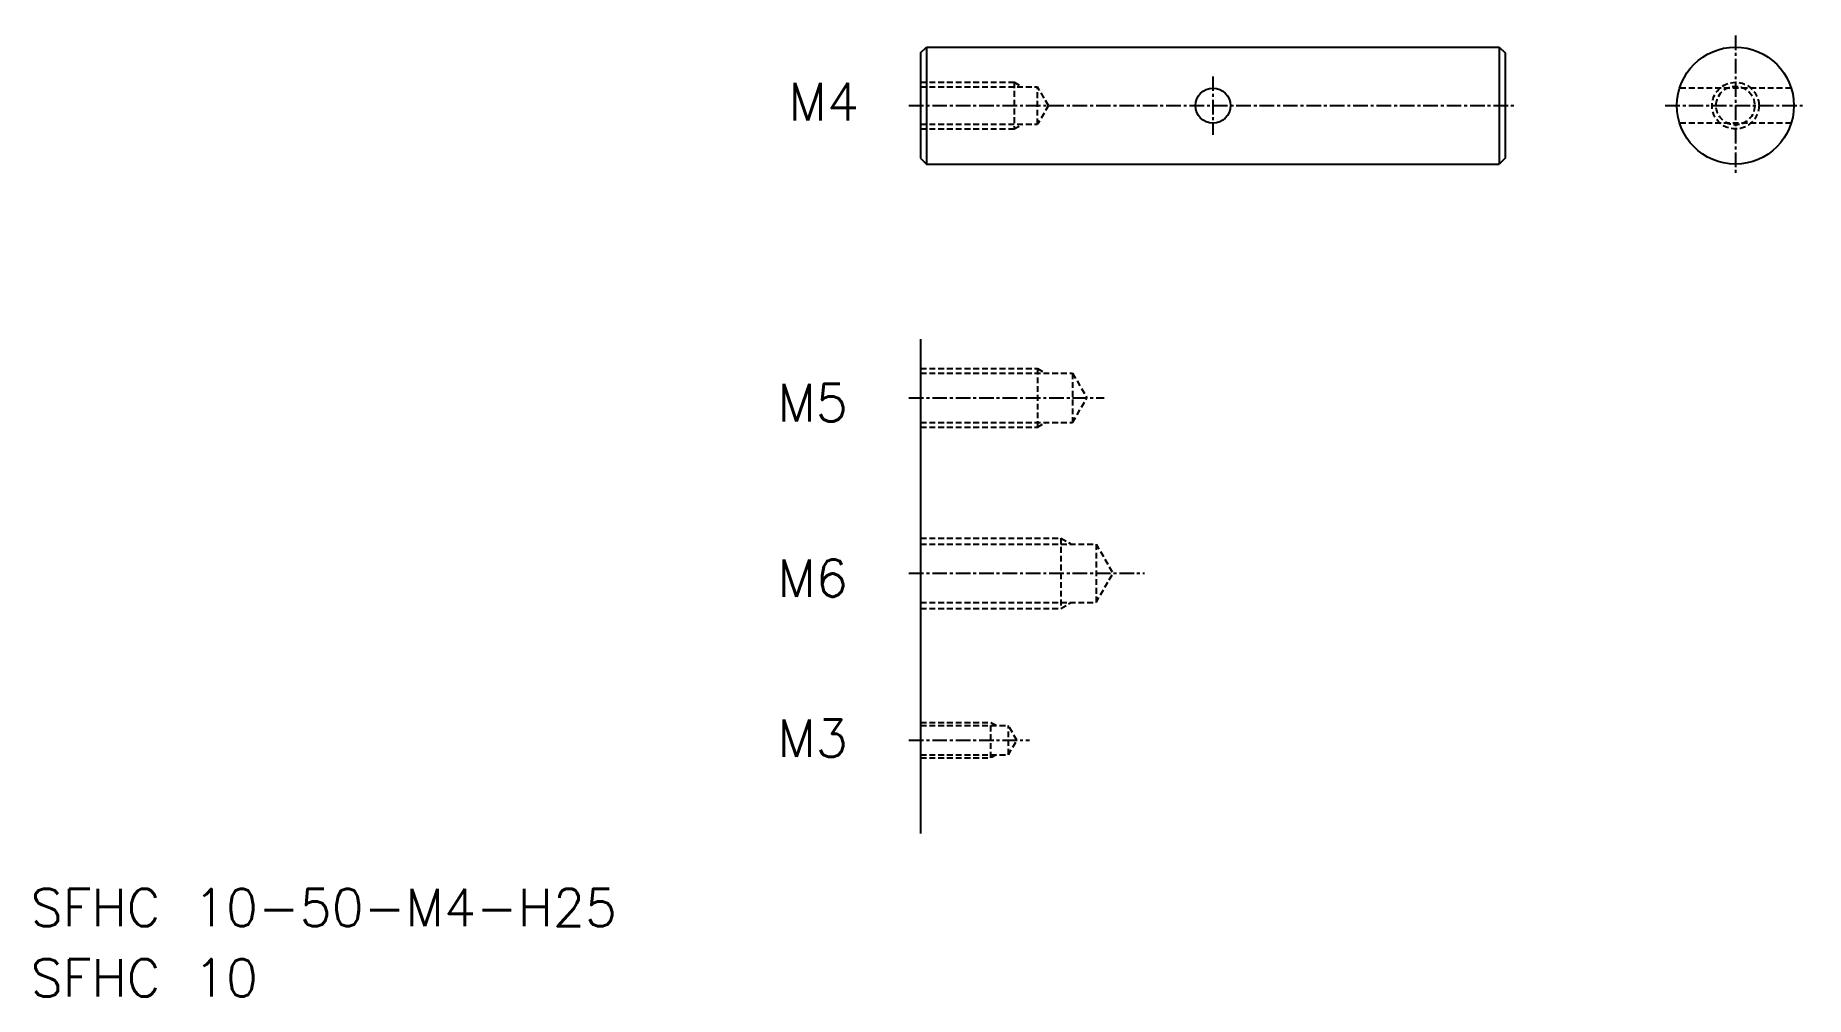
# Model space of a CAD drawing. Extents: x 280 to 431, y -178 to -95.
import ezdxf

# ---------------------------------------------------------------- set-up
doc = ezdxf.new("R2010")
doc.units = 0
doc.linetypes.add('CENTER', pattern=[2, 1.25, -0.25, 0.25, -0.25])
doc.linetypes.add('DASHED', pattern=[0.75, 0.5, -0.25])
doc.layers.get('0').update_dxf_attribs({"linetype": 'CONTINUOUS'})
doc.layers.add('CENTER', color=1, linetype='CENTER')
doc.styles.get("Standard").update_dxf_attribs({"font": 'txt.shx'})

msp = doc.modelspace()

# ---------------------------------------------------------------- linework, layer by layer
at = {"color": 7, "linetype": 'CONTINUOUS'}
for p, q in [((355.43, -96.84), (355.93, -96.34)), ((355.43, -96.84), (355.43, -105.84)), ((355.93, -96.34), (404.93, -96.34)), ((355.93, -96.34), (355.93, -106.34)), ((404.93, -96.34), (404.93, -106.34)), ((404.93, -96.34), (405.43, -96.84)), ((405.43, -96.84), (405.43, -105.84)), ((355.43, -105.84), (355.93, -106.34)), ((405.43, -105.84), (404.93, -106.34)), ((355.93, -106.34), (404.93, -106.34)), ((361.93, -106.34), (361.93, -106.34)), ((367.93, -106.34), (367.93, -106.34)), ((355.43, -121.3), (355.43, -163.58))]:
    msp.add_line(p, q, dxfattribs=at)
at = {"color": 3, "linetype": 'DASHED'}
for p, q in [((355.43, -99.34), (363.43, -99.34)), ((355.43, -99.74), (365.43, -99.74)), ((363.43, -99.34), (363.43, -103.34)), ((363.43, -99.34), (364.13, -99.74)), ((365.43, -102.94), (365.43, -99.74)), ((366.36, -101.34), (365.43, -99.74)), ((429.9, -99.84), (420.36, -99.84)), ((366.36, -101.34), (365.43, -102.94)), ((355.43, -102.94), (365.43, -102.94)), ((363.43, -103.34), (364.13, -102.94)), ((429.9, -102.84), (420.36, -102.84)), ((355.43, -103.34), (363.43, -103.34)), ((355.43, -123.83), (365.43, -123.83)), ((365.43, -123.83), (365.43, -128.83)), ((365.43, -123.83), (366.13, -124.23)), ((355.43, -124.23), (368.43, -124.23)), ((368.43, -124.23), (368.43, -128.43)), ((368.43, -124.23), (369.65, -126.33)), ((368.43, -128.43), (369.65, -126.33)), ((355.43, -128.43), (368.43, -128.43)), ((365.43, -128.83), (366.13, -128.43)), ((355.43, -128.83), (365.43, -128.83)), ((355.43, -138.33), (367.43, -138.33)), ((355.43, -138.83), (370.43, -138.83)), ((367.43, -138.33), (367.43, -144.33)), ((367.43, -138.33), (368.3, -138.83)), ((370.43, -138.83), (370.43, -143.83)), ((370.43, -138.83), (371.88, -141.33)), ((370.43, -143.83), (371.88, -141.33)), ((355.43, -143.83), (370.43, -143.83)), ((367.43, -144.33), (368.3, -143.83)), ((355.43, -144.33), (367.43, -144.33)), ((355.43, -154.1), (361.43, -154.1)), ((355.43, -154.35), (362.93, -154.35)), ((361.43, -157.1), (361.43, -154.1)), ((361.43, -154.1), (361.93, -154.35)), ((362.93, -156.85), (362.93, -154.35)), ((363.66, -155.6), (362.93, -154.35)), ((362.93, -156.85), (363.66, -155.6)), ((355.43, -156.85), (362.93, -156.85)), ((355.43, -157.1), (361.43, -157.1)), ((361.93, -156.85), (361.43, -157.1))]:
    msp.add_line(p, q, dxfattribs=at)
at = {"color": 7, "linetype": 'CONTINUOUS'}
for centre, radius in [((425.13, -101.34), 5), ((380.43, -101.34), 1.5)]:
    msp.add_circle(centre, radius, dxfattribs=at)
at = {"color": 3, "linetype": 'DASHED'}
for radius in [2, 1.65]:
    msp.add_circle((425.13, -101.34), radius, dxfattribs=at)
at = {"layer": 'CENTER', "color": 1, "linetype": 'CENTER'}
for p, q in [((425.13, -95.34), (425.13, -107.34)), ((380.43, -98.84), (380.43, -103.84)), ((354.43, -101.34), (406.43, -101.34)), ((419.13, -101.34), (431.13, -101.34)), ((354.43, -126.33), (371.14, -126.33)), ((354.43, -141.33), (374.58, -141.33)), ((354.43, -155.6), (364.74, -155.6))]:
    msp.add_line(p, q, dxfattribs=at)

# ---------------------------------------------------------------- texts
at = {"color": 7, "linetype": 'CONTINUOUS'}
for s, p in [('M4', (344.12, -102.6)), ('M5', (343.17, -128.34)), ('M6', (343.17, -143.34)), ('M3', (343.17, -157.04)), ('SFHC 10-50-M4-H25', (279.29, -171.52)), ('SFHC 10', (279.29, -177.53))]:
    msp.add_text(s, height=3.2, dxfattribs=at).set_placement(p)

doc.saveas('drawing.dxf')
